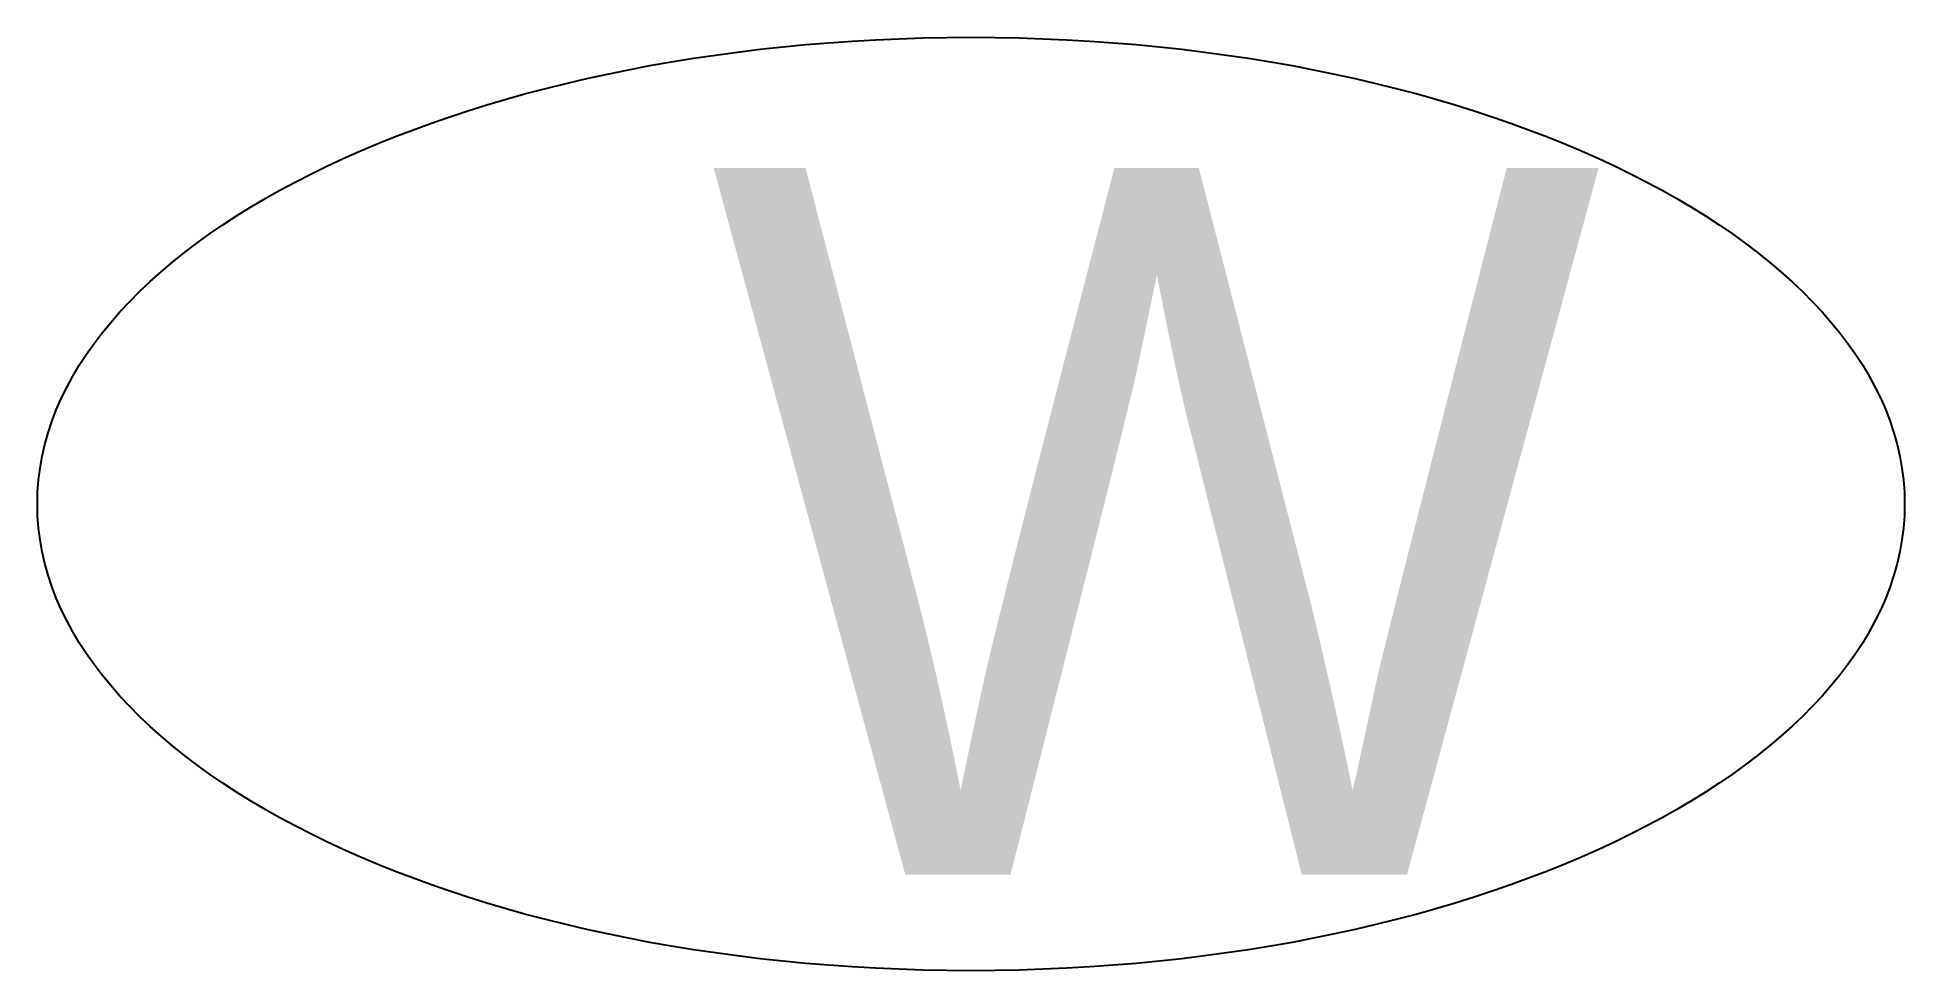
# Model space of a CAD drawing. Header units: millimetres. Extents: x -25 to 25, y -12.5 to 12.5.
import ezdxf

# ---------------------------------------------------------------- set-up
doc = ezdxf.new("R2010")
doc.units = ezdxf.units.MM
doc.layers.get('0').update_dxf_attribs({"linetype": 'CONTINUOUS', "lineweight": 25, "true_color": 0x000000})
doc.styles.add('textstyle0', font='')
doc.styles.get('textstyle0').set_extended_font_data('Liberation Sans')

msp = doc.modelspace()

# ---------------------------------------------------------------- linework, layer by layer
msp.add_ellipse((0, 0), major_axis=(25, 0), ratio=0.5)

# ---------------------------------------------------------------- texts
at = {"insert": (-7, 9), "char_height": 2.5, "attachment_point": 1, "style": 'textstyle0'}
msp.add_mtext('\\fKalam|b0|i0|c0|p0;\\H18.9286;W', dxfattribs=at)

doc.saveas('drawing.dxf')
